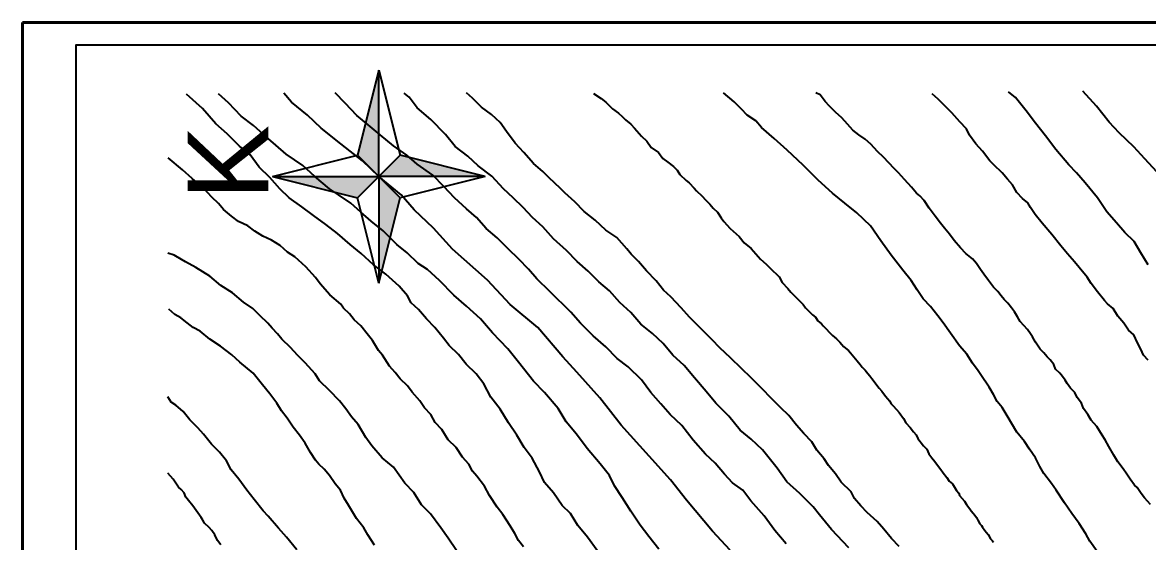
# Model space of a CAD drawing. Header units: millimetres. Extents: x 19067981 to 38137102, y 2652003 to 2652615.
# Drawn here: x 19068207.61 to 19068218.09, y 2652488.91 to 2652493.74 of the extents above; entities that cross this region are included whole.
import ezdxf

# ---------------------------------------------------------------- set-up
doc = ezdxf.new("R2010")
doc.units = ezdxf.units.MM
doc.linetypes.add('JIS_08_15', pattern=[17.25, 15, -0.75, 0.75, -0.75])
doc.layers.add('dever 1', color=242, linetype='Continuous')
doc.styles.get("Standard").update_dxf_attribs({"font": 'arial.ttf'})

msp = doc.modelspace()

# ---------------------------------------------------------------- hatches: boundary and pattern name
at = {"layer": 'dever 1', "linetype": 'JIS_08_15'}
h = msp.add_hatch(color=2, dxfattribs=at)
h.paths.add_polyline_path([(19068210.734, 2652492.106), (19068210.932, 2652492.304), (19068209.941, 2652492.304)])
h.paths.add_polyline_path([(19068210.932, 2652491.313), (19068211.13, 2652492.106), (19068210.932, 2652492.304)])
h.paths.add_polyline_path([(19068211.13, 2652492.503), (19068210.932, 2652492.304), (19068211.923, 2652492.304)])
h.paths.add_polyline_path([(19068210.932, 2652493.296), (19068210.734, 2652492.503), (19068210.932, 2652492.304)])

# ---------------------------------------------------------------- linework, layer by layer
at = {"color": 0, "lineweight": 40, "ltscale": 0.2}
msp.add_lwpolyline([(19068207.614, 2652493.739), (19068228.614, 2652493.739), (19068228.614, 2652464.039), (19068207.614, 2652464.039), (19068207.614, 2652493.739)], dxfattribs=at)
for points in [[(19068208.114, 2652465.013), (19068208.114, 2652493.532), (19068228.327, 2652493.532), (19068228.327, 2652465.013), (19068208.114, 2652465.013)], [(19068208.114, 2652465.013), (19068208.114, 2652493.532), (19068228.327, 2652493.532), (19068228.327, 2652465.013), (19068208.114, 2652465.013)], [(19068208.114, 2652465.013), (19068208.114, 2652493.532), (19068228.327, 2652493.532), (19068228.327, 2652465.013), (19068208.114, 2652465.013)], [(19068212.967, 2652488.822), (19068212.876, 2652488.948), (19068212.785, 2652489.056), (19068212.718, 2652489.167), (19068212.639, 2652489.243), (19068212.558, 2652489.359), (19068212.475, 2652489.458), (19068212.428, 2652489.555), (19068212.361, 2652489.682), (19068212.285, 2652489.782), (19068212.218, 2652489.897), (19068212.14, 2652490.011), (19068212.061, 2652490.138), (19068211.974, 2652490.25), (19068211.909, 2652490.376), (19068211.84, 2652490.468), (19068211.747, 2652490.557), (19068211.674, 2652490.647), (19068211.588, 2652490.733), (19068211.535, 2652490.799), (19068211.453, 2652490.901), (19068211.376, 2652490.98), (19068211.302, 2652491.068), (19068211.235, 2652491.13), (19068211.198, 2652491.193), (19068211.121, 2652491.283), (19068210.998, 2652491.397), (19068210.883, 2652491.484), (19068210.769, 2652491.59), (19068210.665, 2652491.672), (19068210.548, 2652491.776), (19068210.438, 2652491.857), (19068210.323, 2652491.942), (19068210.215, 2652492.022), (19068210.098, 2652492.106), (19068210.01, 2652492.19), (19068209.917, 2652492.297), (19068209.819, 2652492.393), (19068209.735, 2652492.508), (19068209.635, 2652492.587), (19068209.521, 2652492.703), (19068209.416, 2652492.797), (19068209.289, 2652492.937), (19068209.142, 2652493.072)], [(19068214.204, 2652488.826), (19068214.041, 2652489.003), (19068213.797, 2652489.292), (19068213.65, 2652489.482), (19068213.451, 2652489.701), (19068213.188, 2652489.991), (19068212.992, 2652490.246), (19068212.775, 2652490.483), (19068212.646, 2652490.625), (19068212.414, 2652490.901), (19068212.156, 2652491.115), (19068211.945, 2652491.34), (19068211.617, 2652491.629), (19068211.442, 2652491.824), (19068211.261, 2652491.995), (19068211.14, 2652492.135), (19068210.932, 2652492.304), (19068210.779, 2652492.451), (19068210.579, 2652492.61), (19068210.396, 2652492.754), (19068210.269, 2652492.876), (19068210.118, 2652492.997), (19068210.047, 2652493.082)], [(19068214.725, 2652488.887), (19068214.62, 2652489.011), (19068214.522, 2652489.147), (19068214.398, 2652489.287), (19068214.323, 2652489.384), (19068214.226, 2652489.455), (19068214.15, 2652489.533), (19068214.063, 2652489.638), (19068213.973, 2652489.72), (19068213.859, 2652489.85), (19068213.753, 2652489.987), (19068213.644, 2652490.089), (19068213.558, 2652490.188), (19068213.464, 2652490.296), (19068213.377, 2652490.412), (19068213.253, 2652490.532), (19068213.153, 2652490.612), (19068213.046, 2652490.72), (19068212.927, 2652490.821), (19068212.809, 2652490.941), (19068212.72, 2652491.043), (19068212.524, 2652491.236), (19068212.403, 2652491.354), (19068212.326, 2652491.444), (19068212.235, 2652491.535), (19068212.137, 2652491.632), (19068212.034, 2652491.734), (19068211.933, 2652491.821), (19068211.842, 2652491.923), (19068211.748, 2652492.005), (19068211.638, 2652492.108), (19068211.538, 2652492.212), (19068211.436, 2652492.318), (19068211.291, 2652492.421), (19068211.193, 2652492.504), (19068211.068, 2652492.59), (19068210.945, 2652492.692), (19068210.833, 2652492.785), (19068210.728, 2652492.873), (19068210.619, 2652492.989), (19068210.527, 2652493.083)], [(19068215.308, 2652488.847), (19068215.148, 2652489.018), (19068215.036, 2652489.156), (19068214.976, 2652489.23), (19068214.854, 2652489.353), (19068214.732, 2652489.462), (19068214.641, 2652489.591), (19068214.505, 2652489.76), (19068214.4, 2652489.859), (19068214.296, 2652489.943), (19068214.193, 2652490.073), (19068214.07, 2652490.196), (19068213.98, 2652490.303), (19068213.872, 2652490.432), (19068213.776, 2652490.545), (19068213.67, 2652490.641), (19068213.579, 2652490.752), (19068213.481, 2652490.844), (19068213.372, 2652490.931), (19068213.278, 2652491.04), (19068213.178, 2652491.132), (19068213.081, 2652491.24), (19068212.98, 2652491.326), (19068212.882, 2652491.424), (19068212.779, 2652491.513), (19068212.679, 2652491.617), (19068212.56, 2652491.724), (19068212.459, 2652491.837), (19068212.362, 2652491.923), (19068212.278, 2652492.018), (19068212.184, 2652492.107), (19068212.094, 2652492.19), (19068211.985, 2652492.308), (19068211.859, 2652492.405), (19068211.762, 2652492.494), (19068211.642, 2652492.584), (19068211.552, 2652492.696), (19068211.416, 2652492.836), (19068211.291, 2652492.946), (19068211.215, 2652493.043), (19068211.169, 2652493.082)], [(19068215.779, 2652488.861), (19068215.707, 2652488.934), (19068215.635, 2652489.022), (19068215.573, 2652489.094), (19068215.48, 2652489.177), (19068215.42, 2652489.24), (19068215.362, 2652489.308), (19068215.33, 2652489.369), (19068215.238, 2652489.461), (19068215.184, 2652489.538), (19068215.121, 2652489.615), (19068215.079, 2652489.678), (19068215.012, 2652489.757), (19068214.965, 2652489.835), (19068214.891, 2652489.914), (19068214.821, 2652489.991), (19068214.752, 2652490.081), (19068214.674, 2652490.155), (19068214.576, 2652490.251), (19068214.51, 2652490.319), (19068214.443, 2652490.388), (19068214.4, 2652490.432), (19068214.311, 2652490.518), (19068214.207, 2652490.616), (19068214.109, 2652490.709), (19068214.037, 2652490.786), (19068213.97, 2652490.851), (19068213.892, 2652490.932), (19068213.826, 2652490.995), (19068213.749, 2652491.083), (19068213.653, 2652491.185), (19068213.583, 2652491.247), (19068213.514, 2652491.333), (19068213.425, 2652491.427), (19068213.351, 2652491.513), (19068213.282, 2652491.581), (19068213.243, 2652491.632), (19068213.149, 2652491.736), (19068213.045, 2652491.807), (19068212.948, 2652491.9), (19068212.844, 2652491.98), (19068212.757, 2652492.071), (19068212.665, 2652492.152), (19068212.621, 2652492.196), (19068212.519, 2652492.293), (19068212.46, 2652492.351), (19068212.374, 2652492.425), (19068212.283, 2652492.528), (19068212.201, 2652492.616), (19068212.12, 2652492.723), (19068212.063, 2652492.809), (19068211.983, 2652492.882), (19068211.888, 2652492.95), (19068211.806, 2652493.035), (19068211.748, 2652493.084)], [(19068217.621, 2652488.815), (19068217.553, 2652488.91), (19068217.516, 2652488.978), (19068217.453, 2652489.076), (19068217.385, 2652489.169), (19068217.318, 2652489.268), (19068217.239, 2652489.385), (19068217.196, 2652489.447), (19068217.126, 2652489.539), (19068217.088, 2652489.605), (19068217.048, 2652489.687), (19068216.993, 2652489.766), (19068216.944, 2652489.837), (19068216.874, 2652489.925), (19068216.783, 2652490.078), (19068216.736, 2652490.155), (19068216.692, 2652490.212), (19068216.658, 2652490.275), (19068216.616, 2652490.344), (19068216.54, 2652490.459), (19068216.513, 2652490.495), (19068216.461, 2652490.569), (19068216.408, 2652490.652), (19068216.341, 2652490.729), (19068216.257, 2652490.846), (19068216.188, 2652490.943), (19068216.137, 2652491.008), (19068216.07, 2652491.096), (19068216.002, 2652491.168), (19068215.945, 2652491.25), (19068215.889, 2652491.337), (19068215.811, 2652491.432), (19068215.703, 2652491.574), (19068215.608, 2652491.706), (19068215.512, 2652491.845), (19068215.384, 2652491.968), (19068215.273, 2652492.058), (19068215.158, 2652492.15), (19068215.024, 2652492.272), (19068214.885, 2652492.411), (19068214.734, 2652492.549), (19068214.613, 2652492.66), (19068214.497, 2652492.762), (19068214.444, 2652492.824), (19068214.363, 2652492.877), (19068214.31, 2652492.931), (19068214.24, 2652492.999), (19068214.141, 2652493.084)], [(19068218.12, 2652489.253), (19068218.064, 2652489.314), (19068218.033, 2652489.355), (19068217.994, 2652489.41), (19068217.969, 2652489.433), (19068217.929, 2652489.488), (19068217.897, 2652489.535), (19068217.863, 2652489.584), (19068217.813, 2652489.649), (19068217.777, 2652489.71), (19068217.731, 2652489.792), (19068217.697, 2652489.855), (19068217.668, 2652489.897), (19068217.62, 2652489.977), (19068217.567, 2652490.038), (19068217.535, 2652490.091), (19068217.496, 2652490.145), (19068217.475, 2652490.195), (19068217.436, 2652490.247), (19068217.414, 2652490.295), (19068217.375, 2652490.336), (19068217.343, 2652490.377), (19068217.323, 2652490.408), (19068217.299, 2652490.444), (19068217.274, 2652490.475), (19068217.235, 2652490.512), (19068217.217, 2652490.554), (19068217.183, 2652490.598), (19068217.157, 2652490.627), (19068217.126, 2652490.663), (19068217.091, 2652490.697), (19068217.071, 2652490.726), (19068217.048, 2652490.762), (19068217.019, 2652490.812), (19068217, 2652490.84), (19068216.972, 2652490.882), (19068216.938, 2652490.919), (19068216.904, 2652490.954), (19068216.879, 2652490.998), (19068216.851, 2652491.044), (19068216.824, 2652491.083), (19068216.789, 2652491.125), (19068216.756, 2652491.159), (19068216.728, 2652491.195), (19068216.698, 2652491.235), (19068216.656, 2652491.274), (19068216.61, 2652491.337), (19068216.565, 2652491.395), (19068216.536, 2652491.438), (19068216.498, 2652491.494), (19068216.461, 2652491.539), (19068216.399, 2652491.59), (19068216.348, 2652491.64), (19068216.29, 2652491.711), (19068216.246, 2652491.769), (19068216.201, 2652491.824), (19068216.162, 2652491.872), (19068216.112, 2652491.936), (19068216.057, 2652492.01), (19068216.011, 2652492.081), (19068215.971, 2652492.124), (19068215.939, 2652492.149), (19068215.894, 2652492.206), (19068215.827, 2652492.277), (19068215.772, 2652492.338), (19068215.73, 2652492.381), (19068215.632, 2652492.484), (19068215.575, 2652492.539), (19068215.515, 2652492.607), (19068215.46, 2652492.652), (19068215.403, 2652492.693), (19068215.347, 2652492.737), (19068215.296, 2652492.791), (19068215.244, 2652492.852), (19068215.184, 2652492.904), (19068215.157, 2652492.932), (19068215.129, 2652492.961), (19068215.09, 2652493.004), (19068215.043, 2652493.065), (19068215.002, 2652493.084)], [(19068218.096, 2652490.595), (19068218.053, 2652490.642), (19068218.027, 2652490.697), (19068217.997, 2652490.757), (19068217.962, 2652490.83), (19068217.914, 2652490.874), (19068217.871, 2652490.939), (19068217.814, 2652491.006), (19068217.77, 2652491.075), (19068217.719, 2652491.12), (19068217.69, 2652491.152), (19068217.625, 2652491.233), (19068217.566, 2652491.308), (19068217.53, 2652491.367), (19068217.455, 2652491.457), (19068217.412, 2652491.51), (19068217.347, 2652491.584), (19068217.282, 2652491.659), (19068217.2, 2652491.764), (19068217.109, 2652491.87), (19068217.045, 2652491.951), (19068217, 2652492.016), (19068216.976, 2652492.061), (19068216.928, 2652492.101), (19068216.875, 2652492.156), (19068216.832, 2652492.227), (19068216.788, 2652492.279), (19068216.738, 2652492.339), (19068216.661, 2652492.414), (19068216.622, 2652492.451), (19068216.553, 2652492.541), (19068216.493, 2652492.611), (19068216.434, 2652492.689), (19068216.404, 2652492.748), (19068216.344, 2652492.813), (19068216.269, 2652492.898), (19068216.216, 2652492.951), (19068216.142, 2652493.024), (19068216.084, 2652493.076)], [(19068218.096, 2652491.484), (19068218.03, 2652491.596), (19068217.965, 2652491.701), (19068217.881, 2652491.783), (19068217.801, 2652491.875), (19068217.712, 2652491.976), (19068217.626, 2652492.107), (19068217.51, 2652492.247), (19068217.43, 2652492.34), (19068217.357, 2652492.415), (19068217.237, 2652492.556), (19068217.142, 2652492.685), (19068217.048, 2652492.802), (19068216.962, 2652492.918), (19068216.862, 2652493.041), (19068216.796, 2652493.094)], [(19068212.279, 2652488.857), (19068212.233, 2652488.917), (19068212.2, 2652488.983), (19068212.156, 2652489.052), (19068212.088, 2652489.159), (19068212.035, 2652489.228), (19068211.963, 2652489.337), (19068211.915, 2652489.423), (19068211.846, 2652489.517), (19068211.805, 2652489.563), (19068211.77, 2652489.628), (19068211.712, 2652489.693), (19068211.652, 2652489.781), (19068211.578, 2652489.853), (19068211.519, 2652489.95), (19068211.456, 2652490.016), (19068211.416, 2652490.089), (19068211.359, 2652490.152), (19068211.315, 2652490.217), (19068211.243, 2652490.298), (19068211.199, 2652490.356), (19068211.13, 2652490.421), (19068211.085, 2652490.48), (19068211.032, 2652490.54), (19068210.967, 2652490.642), (19068210.929, 2652490.684), (19068210.872, 2652490.78), (19068210.823, 2652490.841), (19068210.765, 2652490.914), (19068210.703, 2652490.97), (19068210.659, 2652491.028), (19068210.605, 2652491.079), (19068210.578, 2652491.116), (19068210.477, 2652491.205), (19068210.387, 2652491.307), (19068210.344, 2652491.366), (19068210.253, 2652491.463), (19068210.149, 2652491.556), (19068210.082, 2652491.6), (19068210.014, 2652491.664), (19068209.933, 2652491.713), (19068209.853, 2652491.75), (19068209.778, 2652491.796), (19068209.712, 2652491.846), (19068209.626, 2652491.885), (19068209.559, 2652491.935), (19068209.485, 2652491.999), (19068209.44, 2652492.053), (19068209.378, 2652492.112), (19068209.307, 2652492.191), (19068209.193, 2652492.286), (19068209.105, 2652492.367), (19068208.972, 2652492.479)], [(19068211.656, 2652488.825), (19068211.577, 2652488.939), (19068211.511, 2652489.034), (19068211.414, 2652489.165), (19068211.33, 2652489.249), (19068211.258, 2652489.364), (19068211.175, 2652489.449), (19068211.069, 2652489.599), (19068210.962, 2652489.687), (19068210.868, 2652489.797), (19068210.812, 2652489.876), (19068210.739, 2652489.995), (19068210.677, 2652490.068), (19068210.625, 2652490.143), (19068210.566, 2652490.216), (19068210.472, 2652490.314), (19068210.379, 2652490.402), (19068210.34, 2652490.469), (19068210.246, 2652490.572), (19068210.175, 2652490.642), (19068210.111, 2652490.712), (19068210.03, 2652490.79), (19068209.99, 2652490.841), (19068209.939, 2652490.892), (19068209.9, 2652490.94), (19068209.823, 2652491.01), (19068209.759, 2652491.078), (19068209.673, 2652491.135), (19068209.571, 2652491.223), (19068209.461, 2652491.292), (19068209.358, 2652491.377), (19068209.228, 2652491.459), (19068209.131, 2652491.511), (19068209.096, 2652491.532), (19068209.028, 2652491.572), (19068208.969, 2652491.592)], [(19068210.893, 2652488.873), (19068210.829, 2652488.968), (19068210.792, 2652489.035), (19068210.723, 2652489.121), (19068210.687, 2652489.183), (19068210.65, 2652489.247), (19068210.611, 2652489.312), (19068210.577, 2652489.384), (19068210.527, 2652489.444), (19068210.472, 2652489.522), (19068210.423, 2652489.581), (19068210.375, 2652489.627), (19068210.344, 2652489.664), (19068210.297, 2652489.735), (19068210.245, 2652489.823), (19068210.194, 2652489.898), (19068210.134, 2652489.973), (19068210.08, 2652490.056), (19068210.025, 2652490.125), (19068209.982, 2652490.196), (19068209.919, 2652490.283), (19068209.85, 2652490.365), (19068209.763, 2652490.475), (19068209.637, 2652490.576), (19068209.565, 2652490.646), (19068209.457, 2652490.727), (19068209.36, 2652490.792), (19068209.269, 2652490.864), (19068209.203, 2652490.899), (19068209.147, 2652490.944), (19068209.089, 2652490.991), (19068209.034, 2652491.022), (19068208.976, 2652491.071)], [(19068209.462, 2652488.877), (19068209.429, 2652488.916), (19068209.404, 2652488.968), (19068209.378, 2652489.011), (19068209.352, 2652489.038), (19068209.31, 2652489.079), (19068209.293, 2652489.105), (19068209.277, 2652489.132), (19068209.201, 2652489.238), (19068209.16, 2652489.29), (19068209.136, 2652489.319), (19068209.12, 2652489.359), (19068209.093, 2652489.39), (19068209.068, 2652489.414), (19068209.016, 2652489.489), (19068208.969, 2652489.543)]]:
    msp.add_lwpolyline(points)
at = {"color": 61}
for points in [[(19068213.54, 2652488.836), (19068213.448, 2652488.953), (19068213.365, 2652489.058), (19068213.28, 2652489.191), (19068213.241, 2652489.25), (19068213.197, 2652489.318), (19068213.127, 2652489.427), (19068213.081, 2652489.522), (19068212.993, 2652489.629), (19068212.874, 2652489.773), (19068212.774, 2652489.908), (19068212.676, 2652490.022), (19068212.602, 2652490.146), (19068212.474, 2652490.294), (19068212.373, 2652490.401), (19068212.233, 2652490.578), (19068212.133, 2652490.701), (19068211.992, 2652490.849), (19068211.879, 2652490.98), (19068211.748, 2652491.097), (19068211.631, 2652491.2), (19068211.497, 2652491.337), (19068211.385, 2652491.44), (19068211.298, 2652491.494), (19068211.195, 2652491.596), (19068211.101, 2652491.672), (19068210.972, 2652491.798), (19068210.861, 2652491.891), (19068210.766, 2652491.974), (19068210.672, 2652492.056), (19068210.556, 2652492.135), (19068210.474, 2652492.192), (19068210.337, 2652492.304), (19068210.225, 2652492.409), (19068210.071, 2652492.514), (19068209.972, 2652492.596), (19068209.859, 2652492.697), (19068209.765, 2652492.781), (19068209.649, 2652492.866), (19068209.534, 2652492.992), (19068209.44, 2652493.075)], [(19068212.933, 2652493.079), (19068213.002, 2652493.03), (19068213.045, 2652492.996), (19068213.077, 2652492.965), (19068213.11, 2652492.934), (19068213.163, 2652492.895), (19068213.197, 2652492.865), (19068213.23, 2652492.834), (19068213.28, 2652492.791), (19068213.313, 2652492.754), (19068213.38, 2652492.681), (19068213.427, 2652492.634), (19068213.468, 2652492.575), (19068213.536, 2652492.528), (19068213.577, 2652492.474), (19068213.625, 2652492.44), (19068213.675, 2652492.399), (19068213.712, 2652492.364), (19068213.737, 2652492.323), (19068213.796, 2652492.268), (19068213.823, 2652492.246), (19068213.87, 2652492.198), (19068213.892, 2652492.171), (19068213.943, 2652492.121), (19068213.975, 2652492.087), (19068214.016, 2652492.048), (19068214.046, 2652492.011), (19068214.085, 2652491.972), (19068214.119, 2652491.922), (19068214.146, 2652491.885), (19068214.203, 2652491.821), (19068214.287, 2652491.748), (19068214.335, 2652491.688), (19068214.4, 2652491.635), (19068214.487, 2652491.535), (19068214.538, 2652491.49), (19068214.578, 2652491.452), (19068214.662, 2652491.371), (19068214.69, 2652491.32), (19068214.74, 2652491.263), (19068214.77, 2652491.227), (19068214.884, 2652491.115), (19068214.905, 2652491.082), (19068214.93, 2652491.059), (19068214.972, 2652491.019), (19068215, 2652490.997), (19068215.02, 2652490.962), (19068215.054, 2652490.933), (19068215.07, 2652490.916), (19068215.156, 2652490.825), (19068215.194, 2652490.794), (19068215.224, 2652490.763), (19068215.243, 2652490.74), (19068215.26, 2652490.723), (19068215.278, 2652490.706), (19068215.305, 2652490.686), (19068215.326, 2652490.663), (19068215.386, 2652490.589), (19068215.414, 2652490.556), (19068215.433, 2652490.529), (19068215.461, 2652490.501), (19068215.486, 2652490.472), (19068215.506, 2652490.451), (19068215.522, 2652490.424), (19068215.592, 2652490.336), (19068215.617, 2652490.306), (19068215.651, 2652490.259), (19068215.673, 2652490.237), (19068215.688, 2652490.217), (19068215.705, 2652490.189), (19068215.725, 2652490.167), (19068215.777, 2652490.109), (19068215.818, 2652490.053), (19068215.84, 2652490.012), (19068215.881, 2652489.97), (19068215.913, 2652489.927), (19068215.936, 2652489.899), (19068215.953, 2652489.866), (19068216.005, 2652489.798), (19068216.036, 2652489.767), (19068216.054, 2652489.722), (19068216.082, 2652489.687), (19068216.109, 2652489.652), (19068216.126, 2652489.631), (19068216.166, 2652489.577), (19068216.187, 2652489.547), (19068216.223, 2652489.502), (19068216.245, 2652489.469), (19068216.274, 2652489.444), (19068216.312, 2652489.383), (19068216.335, 2652489.358), (19068216.339, 2652489.337), (19068216.387, 2652489.284), (19068216.406, 2652489.251), (19068216.437, 2652489.212), (19068216.45, 2652489.192), (19068216.466, 2652489.17), (19068216.484, 2652489.152), (19068216.497, 2652489.13), (19068216.51, 2652489.107), (19068216.53, 2652489.072), (19068216.545, 2652489.055), (19068216.555, 2652489.04), (19068216.577, 2652489.011), (19068216.591, 2652488.99), (19068216.606, 2652488.973), (19068216.629, 2652488.933), (19068216.643, 2652488.916), (19068216.658, 2652488.901)], [(19068218.177, 2652492.35), (19068218.067, 2652492.471), (19068217.964, 2652492.58), (19068217.828, 2652492.713), (19068217.735, 2652492.812), (19068217.617, 2652492.96), (19068217.488, 2652493.1)], [(19068210.168, 2652488.829), (19068210.072, 2652488.949), (19068209.997, 2652489.03), (19068209.902, 2652489.144), (19068209.855, 2652489.192), (19068209.771, 2652489.298), (19068209.703, 2652489.384), (19068209.63, 2652489.488), (19068209.557, 2652489.573), (19068209.515, 2652489.658), (19068209.448, 2652489.74), (19068209.373, 2652489.813), (19068209.3, 2652489.907), (19068209.246, 2652489.964), (19068209.172, 2652490.041), (19068209.11, 2652490.118), (19068209.042, 2652490.177), (19068209, 2652490.204), (19068208.967, 2652490.253)]]:
    msp.add_lwpolyline(points, dxfattribs=at)
at = {"layer": 'dever 1', "color": 2, "linetype": 'JIS_08_15'}
for p, q in [((19068210.932, 2652493.296), (19068210.734, 2652492.503)), ((19068210.932, 2652492.304), (19068210.932, 2652493.296)), ((19068210.932, 2652493.296), (19068211.13, 2652492.503)), ((19068209.941, 2652492.304), (19068210.734, 2652492.503)), ((19068210.734, 2652492.503), (19068210.932, 2652492.304)), ((19068211.13, 2652492.503), (19068210.932, 2652492.304)), ((19068211.923, 2652492.304), (19068211.13, 2652492.503)), ((19068209.941, 2652492.304), (19068210.932, 2652492.304)), ((19068209.941, 2652492.304), (19068210.734, 2652492.106)), ((19068210.734, 2652492.106), (19068210.932, 2652492.304)), ((19068210.932, 2652492.304), (19068210.932, 2652491.313)), ((19068211.923, 2652492.304), (19068210.932, 2652492.304)), ((19068211.13, 2652492.106), (19068210.932, 2652492.304)), ((19068211.923, 2652492.304), (19068211.13, 2652492.106)), ((19068210.932, 2652491.313), (19068210.734, 2652492.106)), ((19068210.932, 2652491.313), (19068211.13, 2652492.106))]:
    msp.add_line(p, q, dxfattribs=at)

# ---------------------------------------------------------------- texts
at = {"layer": 'dever 1', "color": 2, "linetype": 'JIS_08_15', "insert": (19068209.152, 2652492.085), "char_height": 0.75, "attachment_point": 1, "rotation": 90}
msp.add_mtext_dynamic_manual_height_columns('K', width=2.56624, gutter_width=12.5, heights=[0], dxfattribs=at)

doc.saveas('drawing.dxf')
